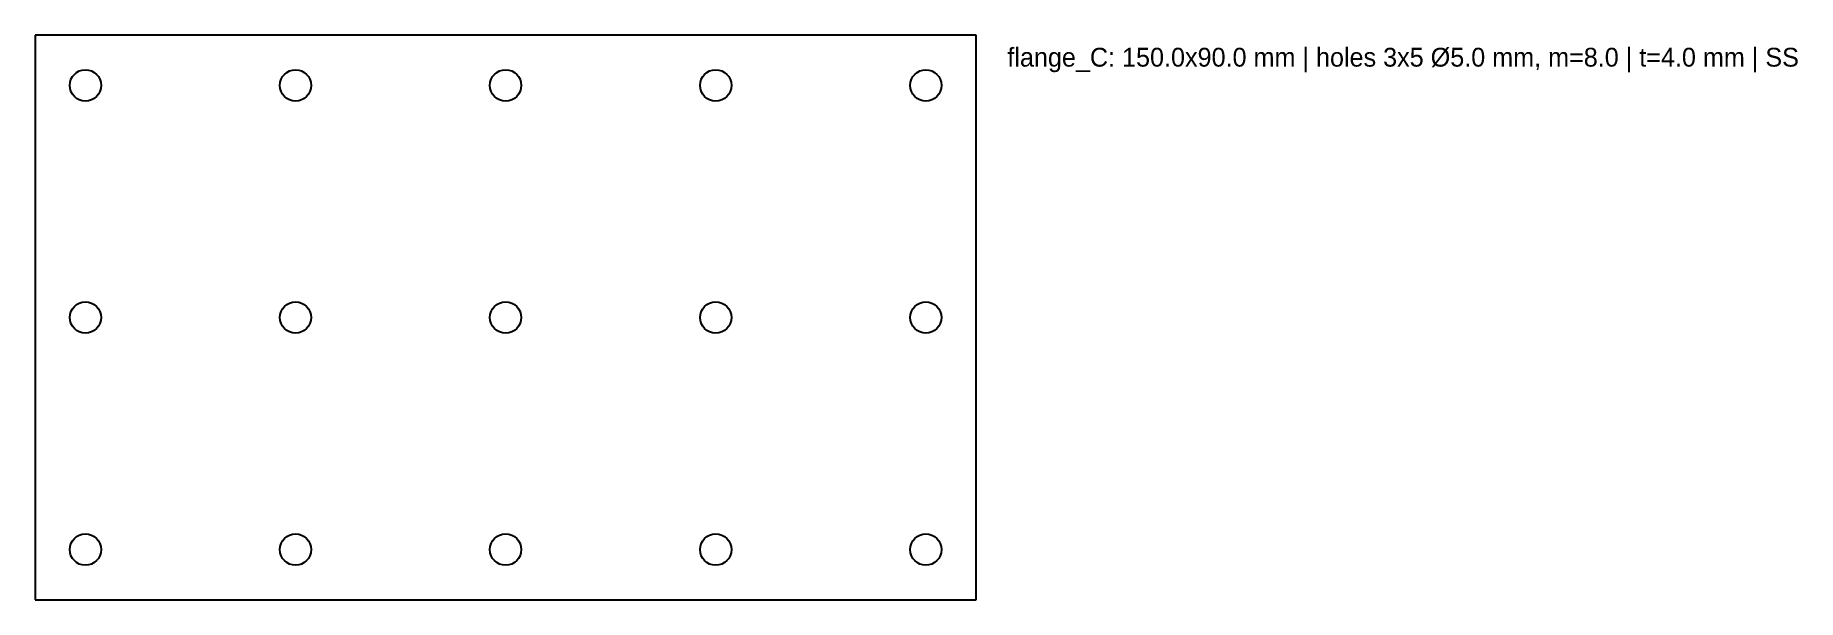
# Model space of a CAD drawing. Header units: millimetres. Extents: x 0 to 281, y 0 to 90.
import ezdxf

# ---------------------------------------------------------------- set-up
doc = ezdxf.new("R2010")
doc.units = ezdxf.units.MM
for name, color, linetype in [('ANNOTATIONS', 3, 'Continuous'), ('HOLES', 1, 'Continuous'), ('OUTER', 7, 'Continuous')]:
    doc.layers.add(name, color=color, linetype=linetype)

msp = doc.modelspace()

# ---------------------------------------------------------------- linework, layer by layer
at = {"layer": 'HOLES'}
for centre in [(8, 82), (41.5, 82), (75, 82), (108.5, 82), (142, 82), (8, 45), (41.5, 45), (75, 45), (108.5, 45), (142, 45), (8, 8), (41.5, 8), (75, 8), (108.5, 8), (142, 8)]:
    msp.add_circle(centre, 2.5, dxfattribs=at)
at = {"layer": 'OUTER'}
for p, q in [((150, 90), (0, 90)), ((0, 90), (0, 0)), ((150, 0), (150, 90)), ((0, 0), (150, 0))]:
    msp.add_line(p, q, dxfattribs=at)

# ---------------------------------------------------------------- texts
at = {"layer": 'ANNOTATIONS'}
msp.add_text('flange_C: 150.0x90.0 mm | holes 3x5 Ø5.0 mm, m=8.0 | t=4.0 mm | SS', height=3, dxfattribs=at).set_placement((155, 85))

doc.saveas('drawing.dxf')
